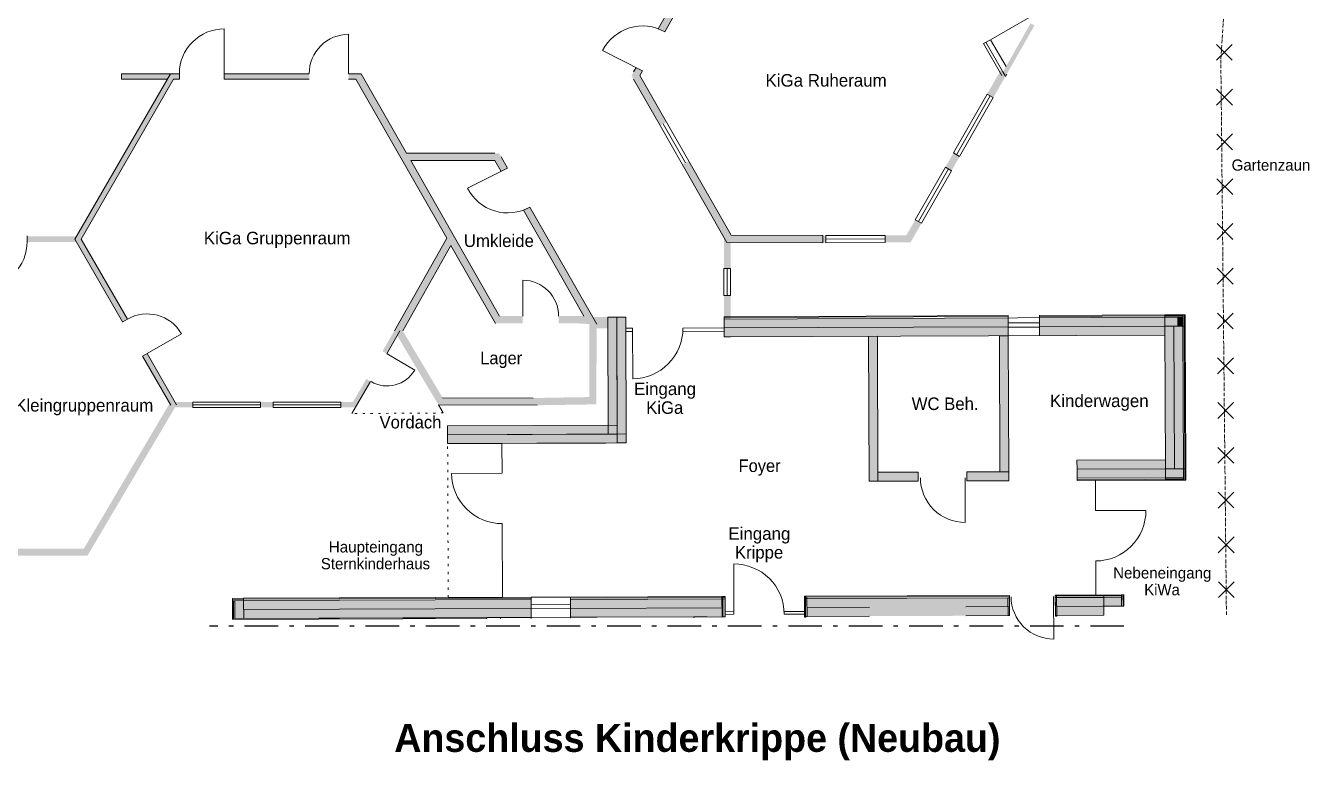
# Model space of a CAD drawing. Header units: inches. Extents: x 10176 to 53679, y 3686 to 38524.
# Drawn here: x 24994 to 53679, y 3686 to 20095 of the extents above; entities that cross this region are included whole.
import ezdxf

# ---------------------------------------------------------------- set-up
doc = ezdxf.new("R2010")
doc.units = ezdxf.units.IN
doc.header["$LTSCALE"] = 125
doc.header["$MEASUREMENT"] = 0
for name, pattern in [('ISO-10_Strichpunktlinie', [0.93, 0.6, -0.15, 0.03, -0.15]), ('Mittellinie', [10.8, 6, -2, 0.8, -2]), ('Punktlinie', [1.4, 0.4, -1]), ('Standardmuster', [0]), ('Volllinie', [0])]:
    doc.linetypes.add(name, pattern=pattern)
doc.layers.add('Grundebene', color=7, linetype='Continuous')
doc.styles.add('ARIAL', font='arial.ttf', dxfattribs={"height": 0.2})
doc.styles.add('ARIAL-FETT', font='arialbd.ttf', dxfattribs={"height": 0.2})

# ---------------------------------------------------------------- blocks, each defined once
blk = doc.blocks.new('Kreuz-7')
at = {"layer": 'Grundebene', "color": 18, "linetype": 'Volllinie', "lineweight": 13, "true_color": 0x000000}
for p, q in [((51646, 7675), (52001, 7322)), ((51647, 7321), (52000, 7676))]:
    blk.add_line(p, q, dxfattribs=at)
blk = doc.blocks.new('Kreuz-D')
at = {"layer": 'Grundebene', "color": 18, "linetype": 'Volllinie', "lineweight": 13, "true_color": 0x000000}
for p, q in [((51642, 8675), (51997, 8322)), ((51644, 8321), (51996, 8676))]:
    blk.add_line(p, q, dxfattribs=at)
blk = doc.blocks.new('Kreuz-13')
at = {"layer": 'Grundebene', "color": 18, "linetype": 'Volllinie', "lineweight": 13, "true_color": 0x000000}
for p, q in [((51639, 9675), (51994, 9322)), ((51640, 9321), (51992, 9676))]:
    blk.add_line(p, q, dxfattribs=at)
blk = doc.blocks.new('Kreuz-19')
at = {"layer": 'Grundebene', "color": 18, "linetype": 'Volllinie', "lineweight": 13, "true_color": 0x000000}
for p, q in [((51635, 10675), (51990, 10322)), ((51637, 10321), (51989, 10676))]:
    blk.add_line(p, q, dxfattribs=at)
blk = doc.blocks.new('Kreuz-1F')
at = {"layer": 'Grundebene', "color": 18, "linetype": 'Volllinie', "lineweight": 13, "true_color": 0x000000}
for p, q in [((51632, 11675), (51986, 11322)), ((51633, 11321), (51985, 11676))]:
    blk.add_line(p, q, dxfattribs=at)
blk = doc.blocks.new('Kreuz-25')
at = {"layer": 'Grundebene', "color": 18, "linetype": 'Volllinie', "lineweight": 13, "true_color": 0x000000}
for p, q in [((51628, 12675), (51983, 12322)), ((51629, 12321), (51982, 12676))]:
    blk.add_line(p, q, dxfattribs=at)
blk = doc.blocks.new('Kreuz-2B')
at = {"layer": 'Grundebene', "color": 18, "linetype": 'Volllinie', "lineweight": 13, "true_color": 0x000000}
for p, q in [((51624, 13675), (51979, 13322)), ((51626, 13321), (51978, 13676))]:
    blk.add_line(p, q, dxfattribs=at)
blk = doc.blocks.new('Kreuz-31')
at = {"layer": 'Grundebene', "color": 18, "linetype": 'Volllinie', "lineweight": 13, "true_color": 0x000000}
for p, q in [((51621, 14675), (51976, 14322)), ((51622, 14321), (51974, 14676))]:
    blk.add_line(p, q, dxfattribs=at)
blk = doc.blocks.new('Kreuz-37')
at = {"layer": 'Grundebene', "color": 18, "linetype": 'Volllinie', "lineweight": 13, "true_color": 0x000000}
for p, q in [((51617, 15675), (51972, 15322)), ((51618, 15321), (51971, 15676))]:
    blk.add_line(p, q, dxfattribs=at)
blk = doc.blocks.new('Kreuz-3D')
at = {"layer": 'Grundebene', "color": 18, "linetype": 'Volllinie', "lineweight": 13, "true_color": 0x000000}
for p, q in [((51613, 16675), (51968, 16322)), ((51615, 16321), (51967, 16676))]:
    blk.add_line(p, q, dxfattribs=at)
blk = doc.blocks.new('Kreuz-43')
at = {"layer": 'Grundebene', "color": 18, "linetype": 'Volllinie', "lineweight": 13, "true_color": 0x000000}
for p, q in [((51610, 17675), (51965, 17322)), ((51611, 17321), (51963, 17676))]:
    blk.add_line(p, q, dxfattribs=at)
blk = doc.blocks.new('Kreuz-49')
at = {"layer": 'Grundebene', "color": 18, "linetype": 'Volllinie', "lineweight": 13, "true_color": 0x000000}
for p, q in [((51606, 18675), (51961, 18322)), ((51607, 18321), (51960, 18676))]:
    blk.add_line(p, q, dxfattribs=at)
blk = doc.blocks.new('Kreuz-4F')
at = {"layer": 'Grundebene', "color": 18, "linetype": 'Volllinie', "lineweight": 13, "true_color": 0x000000}
for p, q in [((51603, 19675), (51957, 19322)), ((51604, 19321), (51956, 19676))]:
    blk.add_line(p, q, dxfattribs=at)
blk = doc.blocks.new('Color_Area-28A')
at = {"layer": 'Grundebene', "true_color": 0x000000, "transparency": 33554687}
blk.add_hatch(color=18, dxfattribs=at).paths.add_polyline_path([(27138, 18903), (28161, 18903), (28230, 19023), (27138, 19023)], flags=0)
at = {"layer": 'Grundebene', "color": 18, "linetype": 'Continuous', "lineweight": 13, "true_color": 0x000000}
for p, q in [((28230, 19023), (27138, 19023)), ((27138, 19023), (27138, 18903)), ((28161, 18903), (28230, 19023)), ((27138, 18903), (28161, 18903))]:
    blk.add_line(p, q, dxfattribs=at)

msp = doc.modelspace()

# ---------------------------------------------------------------- hatches: boundary and pattern name
at = {"layer": 'Grundebene', "true_color": 0x000000, "transparency": 33554687}
h = msp.add_hatch(color=18, dxfattribs=at)
h.paths.add_polyline_path([(47537, 20100), (47450, 20149), (46832, 19062), (46873, 18991), (46889, 18963), (46918, 19013)], flags=0)
h.paths.add_polyline_path([(47950, 21027), (48037, 20978), (49031, 22725), (48053, 24481), (47966, 24432), (48917, 22725)], flags=0)
h.paths.add_polyline_path([(47475, 25315), (47562, 25364), (47005, 26363), (46974, 26418), (46918, 26315)], flags=0)
h = msp.add_hatch(color=18, dxfattribs=at)
h.paths.add_polyline_path([(46041, 20663), (44917, 22618), (46042, 24604), (45906, 24692), (44777, 22699), (44283, 22699), (44283, 22537), (44777, 22537), (45897, 20576)], flags=0)
h.paths.add_polyline_path([(43375, 22700), (40734, 22700), (39274, 25240), (39129, 25166), (40594, 22619), (39126, 20028), (39274, 19960), (40734, 22538), (43375, 22538)], flags=0)
for points in [[(28428, 18903), (28300, 18903), (26234, 15326), (27266, 13537), (27160, 13482), (26095, 15326), (28230, 19023), (28428, 19023)], [(39315, 17940), (38720, 18982), (38781, 19090), (38636, 19163), (38545, 19004), (38532, 18981), (38580, 18901), (39170, 17867)], [(42806, 15246), (40663, 15252), (39667, 16998), (39811, 17071), (40758, 15414), (42806, 15408)], [(25027, 15391), (26157, 15391), (26157, 15264), (25027, 15264)], [(38002, 13585), (37588, 13585), (37588, 13332), (38002, 13332)], [(38012, 10973), (38212, 10974), (38202, 13586), (38002, 13585)], [(38213, 10774), (38413, 10775), (38402, 13587), (38202, 13586)], [(46951, 13568), (46952, 13368), (40745, 13344), (40744, 13544)], [(50727, 13583), (50727, 13383), (47652, 13371), (47651, 13571)], [(50727, 13583), (50727, 13383), (50852, 13383), (50852, 13583)], [(46952, 13368), (46952, 13168), (40745, 13144), (40745, 13344)], [(50727, 13383), (50728, 13183), (47652, 13171), (47652, 13371)], [(50665, 10197), (50465, 10196), (50452, 13381), (50652, 13382)], [(50865, 10198), (50665, 10197), (50652, 13382), (50852, 13383)], [(33952, 12387), (33571, 13026), (33434, 12941), (33815, 12300)], [(43839, 9919), (43827, 13156), (44027, 13157), (44039, 9920)], [(46764, 10130), (46752, 13167), (46952, 13168), (46964, 10131)], [(27604, 12711), (27708, 12771), (28333, 11689), (28199, 11680)], [(33933, 12102), (34219, 11624), (36426, 11616), (37748, 11637), (37746, 11802), (36333, 11778), (34311, 11786), (33952, 12387), (33815, 12300)], [(38211, 11174), (38212, 10974), (34422, 10959), (34421, 11159)], [(38412, 10975), (38413, 10775), (34423, 10759), (34422, 10959)], [(48488, 10189), (48487, 10389), (50464, 10396), (50465, 10196)], [(44939, 9923), (44039, 9920), (44039, 10120), (44939, 10123)], [(46965, 9931), (46028, 9927), (46027, 10127), (46964, 10131)], [(48489, 9989), (48488, 10189), (50465, 10196), (50465, 9996)], [(50465, 9996), (50465, 10196), (50865, 10198), (50865, 9998)], [(29666, 6851), (29866, 6852), (29865, 7252), (29665, 7251)], [(36292, 7077), (36291, 7277), (29865, 7252), (29865, 7052)], [(40556, 6893), (37168, 6880), (37166, 7280), (40555, 7293)], [(40556, 6893), (40554, 7345), (40574, 7345), (40576, 6893)], [(40576, 6893), (40574, 7345), (40624, 7345), (40626, 6893)], [(42401, 6880), (42399, 7352), (42421, 7352), (42422, 6880)], [(42422, 6900), (42421, 7301), (42453, 7301), (42454, 6900)], [(46977, 6918), (42454, 6900), (42453, 7300), (46975, 7318)], [(46947, 6918), (46945, 7318), (46975, 7318), (46977, 6918)], [(48004, 6902), (48002, 7374), (48032, 7374), (48034, 6902)], [(49084, 7326), (49085, 7126), (48003, 7122), (48002, 7322)], [(49084, 7326), (49085, 7126), (49485, 7128), (49484, 7328)], [(36293, 6877), (36292, 7077), (29865, 7052), (29866, 6852)], [(43851, 6906), (42454, 6900), (42454, 7100), (43850, 7106)], [(49085, 7126), (49086, 6926), (48004, 6922), (48003, 7122)]]:
    msp.add_hatch(color=18, dxfattribs=at).paths.add_polyline_path(points, flags=0)
h = msp.add_hatch(color=18, dxfattribs=at)
h.paths.add_polyline_path([(37754, 13430), (36261, 16044), (36116, 15971), (37465, 13608), (36904, 13608), (36904, 13446), (37304, 13446), (37588, 13430), (37591, 11800), (37746, 11802)], flags=0)
h.paths.add_polyline_path([(29428, 18903), (31330, 18902), (31330, 19022), (29428, 19023)], flags=0)
h.paths.add_polyline_path([(32209, 18902), (32374, 18902), (34405, 15346), (33233, 13277), (33434, 12941), (33571, 13026), (33420, 13279), (34498, 15182), (35489, 13446), (36103, 13446), (36103, 13608), (35583, 13608), (33599, 17084), (35481, 17083), (35619, 16841), (35764, 16914), (35621, 17164), (35572, 17244), (35481, 17245), (33506, 17246), (32492, 19022), (32209, 19022)], flags=0)
h = msp.add_hatch(color=18, dxfattribs=at)
h.paths.add_polyline_path([(45865, 17173), (45726, 17252), (45545, 16935), (45684, 16856)], flags=0)
h.paths.add_polyline_path([(46478, 18568), (46617, 18488), (46889, 18964), (46796, 19123)], flags=0)
h.paths.add_polyline_path([(45012, 15681), (44873, 15760), (44674, 15413), (44201, 15412), (44202, 15252), (44767, 15254)], flags=0)
h.paths.add_polyline_path([(42875, 15407), (42806, 15407), (42806, 15247), (42875, 15247)], flags=0)
h = msp.add_hatch(color=18, dxfattribs=at)
h.paths.add_polyline_path([(40597, 14065), (40597, 13144), (40745, 13144), (40745, 14065)], flags=0)
h.paths.add_polyline_path([(40745, 14671), (40745, 15414), (40597, 15414), (40597, 14671)], flags=0)
h = msp.add_hatch(color=18, dxfattribs=at)
h.paths.add_polyline_path([(28280, 11779), (28176, 11719), (28263, 11569), (28730, 11569), (28730, 11689), (28333, 11689)], flags=0)
h.paths.add_polyline_path([(33400, 13329), (33296, 13389), (32967, 12822), (33071, 12762)], flags=0)
h.paths.add_polyline_path([(32712, 12144), (32608, 12205), (32308, 11689), (32034, 11689), (32034, 11569), (32377, 11569)], flags=0)
h.paths.add_polyline_path([(30240, 11689), (30240, 11569), (30524, 11569), (30524, 11689)], flags=0)
h = msp.add_hatch(color=18, dxfattribs=at)
h.paths.add_polyline_path([(18697, 11570), (20609, 8260), (22205, 8260), (22205, 8410), (20695, 8410), (18826, 11645), (18783, 11570)], flags=0)
h.paths.add_polyline_path([(24790, 8410), (24790, 8260), (26377, 8260), (28367, 11629), (28287, 11629), (28229, 11628), (28211, 11659), (26291, 8410)], flags=0)
h.paths.add_polyline_path([(23080, 8410), (23080, 8260), (23915, 8260), (23915, 8410)], flags=0)

# ---------------------------------------------------------------- linework, layer by layer
at = {"layer": 'Grundebene', "color": 18, "linetype": 'Continuous', "lineweight": 13, "true_color": 0x000000}
for p, q in [((40594, 22619), (39126, 20028)), ((40734, 22538), (39274, 19960)), ((38781, 19090), (37886, 19537)), ((46554, 19782), (46401, 19694)), ((46401, 19694), (46807, 18982)), ((46832, 19062), (46453, 19724)), ((46554, 19782), (46902, 19186)), ((28230, 19023), (26095, 15326)), ((27138, 19023), (28428, 19023)), ((27138, 18903), (27138, 19023)), ((28428, 18903), (28428, 19023)), ((29428, 18903), (29428, 19023)), ((29428, 19023), (31330, 19022)), ((32209, 19022), (32492, 19022)), ((33506, 17246), (32492, 19022)), ((38636, 19163), (38579, 19063)), ((38781, 19090), (38720, 18982)), ((39315, 17940), (38720, 18982)), ((46832, 19062), (46873, 18991)), ((46873, 18991), (46889, 18963)), ((46889, 18963), (46918, 19013)), ((28300, 18903), (26234, 15326)), ((27138, 18903), (28161, 18903)), ((28300, 18903), (28428, 18903)), ((31330, 18902), (29430, 18903)), ((32374, 18902), (32209, 18902)), ((34405, 15346), (32374, 18902)), ((39170, 17867), (38580, 18901)), ((35481, 17245), (33506, 17246)), ((35481, 17083), (33599, 17084)), ((35583, 13608), (33599, 17084)), ((35619, 16841), (35481, 17083)), ((35764, 16914), (35621, 17164)), ((40663, 15252), (39667, 16998)), ((40758, 15414), (39811, 17071)), ((35764, 16914), (34870, 16463)), ((36261, 16044), (36116, 15971)), ((37465, 13608), (36116, 15971)), ((37754, 13430), (36261, 16044)), ((25027, 15399), (25027, 15274)), ((26095, 15326), (26138, 15401)), ((26095, 15326), (27160, 13482)), ((26124, 15276), (26095, 15326)), ((26234, 15326), (27266, 13537)), ((33233, 13277), (34405, 15346)), ((42806, 15246), (40663, 15252)), ((42806, 15246), (40663, 15252)), ((42806, 15408), (40758, 15414)), ((42806, 15246), (42806, 15408)), ((33420, 13279), (34498, 15182)), ((35489, 13446), (34498, 15182)), ((27266, 13537), (27162, 13477)), ((27264, 13542), (27266, 13537)), ((38202, 13586), (38002, 13585)), ((38002, 13585), (38012, 10973)), ((38402, 13587), (38202, 13586)), ((38202, 13586), (38213, 10774)), ((38212, 10974), (38202, 13586)), ((38413, 10775), (38402, 13587)), ((40600, 13595), (46951, 13620)), ((40600, 13573), (46951, 13598)), ((46951, 13598), (40600, 13573)), ((40600, 13573), (40600, 13595)), ((40600, 13543), (50452, 13581)), ((50452, 13581), (40600, 13543)), ((40600, 13543), (40600, 13573)), ((40601, 13343), (40600, 13543)), ((46952, 13168), (46951, 13620)), ((47651, 13623), (50451, 13633)), ((47651, 13623), (47652, 13171)), ((47651, 13601), (50452, 13611)), ((50452, 13611), (47651, 13601)), ((50851, 13635), (50451, 13633)), ((50451, 13633), (50452, 13611)), ((50451, 13633), (50452, 13611)), ((50851, 13613), (50452, 13611)), ((50452, 13611), (50851, 13613)), ((50452, 13611), (50452, 13581)), ((50452, 13611), (50452, 13581)), ((50852, 13583), (50452, 13581)), ((50452, 13581), (50852, 13583)), ((50452, 13581), (50452, 13381)), ((50452, 13581), (50452, 13381)), ((50851, 13613), (50851, 13635)), ((50881, 13635), (50851, 13635)), ((50851, 13635), (50852, 13383)), ((50852, 13583), (50851, 13613)), ((50852, 13383), (50852, 13583)), ((50882, 13383), (50881, 13635)), ((50903, 13635), (50881, 13635)), ((50881, 13635), (50882, 13383)), ((50904, 13383), (50903, 13635)), ((27160, 13482), (27162, 13477)), ((33061, 12767), (33358, 13277)), ((38403, 13261), (38403, 13335)), ((38403, 13335), (38556, 13335)), ((38556, 13261), (38403, 13261)), ((38556, 13335), (38560, 12210)), ((40601, 13269), (39678, 13266)), ((39681, 13340), (40601, 13343)), ((40601, 13343), (46952, 13368)), ((46952, 13368), (40601, 13343)), ((40602, 13143), (40601, 13343)), ((40601, 13343), (40601, 13269)), ((46951, 13458), (47651, 13461)), ((46952, 13358), (46951, 13458)), ((47652, 13361), (46952, 13358)), ((47651, 13461), (47652, 13361)), ((47652, 13371), (50452, 13381)), ((50452, 13381), (47652, 13371)), ((50452, 13381), (50852, 13383)), ((50452, 13381), (50652, 13382)), ((50465, 10196), (50452, 13381)), ((50452, 13381), (50453, 13181)), ((50652, 13382), (50852, 13383)), ((50652, 13382), (50665, 10197)), ((50665, 10197), (50652, 13382)), ((50852, 13383), (50865, 10198)), ((50865, 10198), (50852, 13383)), ((50852, 13383), (50882, 13383)), ((50852, 13383), (50882, 13383)), ((50882, 13383), (50895, 10198)), ((50895, 10198), (50882, 13383)), ((50882, 13383), (50904, 13383)), ((50882, 13383), (50904, 13383)), ((50904, 13383), (50917, 10198)), ((50453, 13181), (40602, 13143)), ((40745, 13144), (40602, 13143)), ((40745, 13144), (40602, 13143)), ((43827, 13156), (44027, 13157)), ((43839, 9919), (43827, 13156)), ((44027, 13157), (44039, 9920)), ((46752, 13167), (46952, 13168)), ((46764, 10130), (46752, 13167)), ((47652, 13171), (46952, 13168)), ((46952, 13168), (46964, 10131)), ((27604, 12711), (27708, 12771)), ((27604, 12711), (28235, 11617)), ((27708, 12771), (28367, 11629)), ((32284, 11431), (32702, 12150)), ((36333, 11778), (34311, 11786)), ((36426, 11616), (34219, 11624)), ((34421, 11159), (38211, 11174)), ((34422, 10959), (34421, 11159)), ((34422, 10959), (38412, 10975)), ((38212, 10974), (34422, 10959)), ((34423, 10759), (34422, 10959)), ((38012, 10973), (38212, 10974)), ((38211, 11174), (38212, 10974)), ((38412, 10975), (38413, 10775)), ((38413, 10775), (34423, 10759)), ((34423, 10759), (35633, 10764)), ((37961, 10773), (35633, 10764)), ((35633, 10764), (35640, 10099)), ((38213, 10774), (38413, 10775)), ((48487, 10389), (50464, 10396)), ((48488, 10189), (48487, 10389)), ((50464, 10396), (50465, 10196)), ((35636, 10099), (34511, 10095)), ((44039, 10120), (44939, 10123)), ((44039, 9920), (44039, 10120)), ((44939, 10123), (44939, 9923)), ((46027, 10127), (46964, 10131)), ((46028, 9927), (46027, 10127)), ((46964, 10131), (46764, 10130)), ((46964, 10131), (46965, 9931)), ((50465, 10196), (48488, 10189)), ((48488, 10189), (50465, 10196)), ((48489, 9989), (48488, 10189)), ((50465, 10196), (50865, 10198)), ((50665, 10197), (50465, 10196)), ((50465, 10196), (50465, 9996)), ((50465, 9996), (50465, 10196)), ((50865, 10198), (50665, 10197)), ((50895, 10198), (50865, 10198)), ((50865, 10198), (50865, 9998)), ((50865, 10198), (50895, 10198)), ((50866, 9946), (50865, 10198)), ((50917, 10198), (50895, 10198)), ((50895, 10198), (50896, 9946)), ((50895, 10198), (50917, 10198)), ((50896, 9946), (50895, 10198)), ((50917, 10198), (50918, 9946)), ((44039, 9920), (43839, 9919)), ((44939, 9923), (44039, 9920)), ((45991, 8998), (45988, 9998)), ((46965, 9931), (46028, 9927)), ((50465, 9996), (48489, 9989)), ((48489, 9989), (50465, 9996)), ((48489, 9959), (48489, 9989)), ((50466, 9966), (48489, 9959)), ((48489, 9959), (50466, 9966)), ((48489, 9937), (48489, 9959)), ((50466, 9944), (48489, 9937)), ((48902, 9938), (50026, 9943)), ((48902, 9264), (48902, 9938)), ((50865, 9998), (50465, 9996)), ((50465, 9996), (50865, 9998)), ((50465, 9996), (50466, 9966)), ((50466, 9966), (50465, 9996)), ((50866, 9968), (50466, 9966)), ((50466, 9966), (50866, 9968)), ((50466, 9966), (50466, 9944)), ((50466, 9944), (50466, 9966)), ((50866, 9946), (50466, 9944)), ((50865, 9998), (50866, 9968)), ((50866, 9968), (50866, 9946)), ((50896, 9946), (50866, 9946)), ((50918, 9946), (50896, 9946)), ((48902, 9263), (50027, 9267)), ((35644, 8974), (35646, 7326)), ((40820, 6947), (40816, 8072)), ((48911, 7377), (48906, 8138)), ((29864, 7304), (29612, 7303)), ((29612, 7303), (29612, 7281)), ((29864, 7282), (29612, 7281)), ((29612, 7281), (29864, 7282)), ((29612, 7281), (29613, 7251)), ((29613, 7251), (29865, 7252)), ((29635, 7251), (29613, 7251)), ((29613, 7251), (29614, 6831)), ((29665, 7251), (29635, 7251)), ((29635, 7251), (29636, 6831)), ((29636, 6831), (29635, 7251)), ((29865, 7252), (29665, 7251)), ((29665, 7251), (29666, 6851)), ((29666, 6831), (29665, 7251)), ((36291, 7329), (29864, 7304)), ((36291, 7307), (29864, 7282)), ((29864, 7282), (36291, 7307)), ((29864, 7282), (29864, 7304)), ((29864, 7304), (29864, 7282)), ((29865, 7252), (29864, 7282)), ((29864, 7282), (29865, 7252)), ((36291, 7277), (29865, 7252)), ((29865, 7252), (36291, 7277)), ((29866, 6852), (29865, 7252)), ((29865, 7252), (29865, 7052)), ((35646, 7326), (34436, 7321)), ((35646, 7326), (37974, 7335)), ((36291, 7329), (37166, 7332)), ((36291, 7307), (36291, 7329)), ((36293, 6857), (36291, 7329)), ((36291, 7277), (36291, 7307)), ((36292, 7077), (36291, 7277)), ((40624, 7345), (37166, 7332)), ((37166, 7332), (37166, 7310)), ((37166, 7332), (37168, 6860)), ((40624, 7323), (37166, 7310)), ((37166, 7310), (40624, 7323)), ((37166, 7310), (37166, 7280)), ((37166, 7280), (40625, 7293)), ((40556, 6893), (40554, 7345)), ((40554, 7345), (40574, 7345)), ((40555, 7209), (40555, 7101)), ((40576, 6893), (40574, 7345)), ((40574, 7345), (40624, 7345)), ((40574, 7345), (40576, 6893)), ((40624, 7345), (40626, 6893)), ((40624, 7334), (40624, 7345)), ((40624, 7317), (40624, 7334)), ((42399, 7352), (46975, 7370)), ((42399, 7330), (42399, 7352)), ((42401, 6880), (42399, 7352)), ((42399, 7352), (42421, 7352)), ((42399, 7330), (46975, 7348)), ((46975, 7348), (42399, 7330)), ((42400, 7300), (42399, 7330)), ((46975, 7318), (42400, 7300)), ((42421, 7352), (42422, 6880)), ((42422, 6900), (42421, 7330)), ((42421, 7330), (42453, 7330)), ((42453, 7330), (42454, 6900)), ((46947, 6918), (46945, 7318)), ((46945, 7318), (46975, 7318)), ((46975, 7370), (46975, 7348)), ((46975, 7348), (46975, 7318)), ((46975, 7318), (46977, 6918)), ((47967, 6394), (47963, 7344)), ((48002, 7374), (49084, 7378)), ((48002, 7352), (48002, 7374)), ((48004, 6902), (48002, 7374)), ((48002, 7374), (48032, 7374)), ((48002, 7352), (49084, 7356)), ((49084, 7356), (48002, 7352)), ((48002, 7322), (48002, 7352)), ((48002, 7322), (49084, 7326)), ((49084, 7326), (48002, 7322)), ((48003, 7122), (48002, 7322)), ((48032, 7374), (48034, 6902)), ((49484, 7380), (49084, 7378)), ((49084, 7378), (49084, 7356)), ((49084, 7378), (49084, 7356)), ((49484, 7358), (49084, 7356)), ((49084, 7356), (49484, 7358)), ((49084, 7356), (49084, 7326)), ((49084, 7356), (49084, 7326)), ((49484, 7328), (49084, 7326)), ((49084, 7326), (49484, 7328)), ((49084, 7326), (49085, 7126)), ((49084, 7326), (49085, 7126)), ((49484, 7358), (49484, 7380)), ((49514, 7380), (49484, 7380)), ((49484, 7380), (49485, 7128)), ((49484, 7328), (49484, 7358)), ((49485, 7128), (49484, 7328)), ((49515, 7128), (49514, 7380)), ((49536, 7380), (49514, 7380)), ((49514, 7380), (49515, 7128)), ((49537, 7128), (49536, 7380)), ((49536, 7380), (49536, 7380)), ((49536, 7380), (49536, 7380)), ((49536, 7380), (49536, 7380)), ((36292, 7077), (29865, 7052)), ((29865, 7052), (36292, 7077)), ((39926, 6891), (35601, 6874)), ((36291, 7167), (37166, 7171)), ((36292, 7077), (36291, 7167)), ((37167, 7081), (36292, 7077)), ((36293, 6877), (36292, 7077)), ((37166, 7171), (37167, 7081)), ((37167, 7080), (40555, 7093)), ((37168, 6880), (37167, 7080)), ((40556, 6893), (37168, 6880)), ((39926, 6891), (39976, 6891)), ((39926, 6871), (39926, 6891)), ((39976, 6891), (39996, 6891)), ((39996, 6891), (40156, 6892)), ((40156, 6892), (40176, 6892)), ((40176, 6892), (40226, 6892)), ((40576, 6893), (40556, 6893)), ((40626, 6893), (40576, 6893)), ((40625, 7130), (40625, 7162)), ((40626, 7006), (40820, 7007)), ((40820, 6947), (40626, 6946)), ((41943, 7011), (42401, 7013)), ((42401, 6953), (41945, 6951)), ((42401, 7013), (42401, 6953)), ((42454, 6900), (42422, 6900)), ((42454, 7100), (43850, 7106)), ((42454, 6900), (42454, 7100)), ((43851, 6906), (42454, 6900)), ((46000, 7114), (46976, 7118)), ((46977, 6918), (46001, 6914)), ((46977, 6918), (46947, 6918)), ((46976, 7118), (46977, 6918)), ((48003, 7122), (49085, 7126)), ((49085, 7126), (48003, 7122)), ((48004, 6922), (48003, 7122)), ((49086, 6926), (48004, 6922)), ((48034, 6902), (48004, 6902)), ((49085, 7126), (49065, 7126)), ((49085, 7126), (49485, 7128)), ((49085, 7126), (49086, 6926)), ((49485, 7128), (49515, 7128)), ((49485, 7128), (49515, 7128)), ((49515, 7128), (49537, 7128)), ((49515, 7128), (49537, 7128)), ((35301, 6873), (29666, 6851)), ((29666, 6831), (35301, 6853)), ((29866, 6852), (36293, 6877)), ((35301, 6873), (35351, 6873)), ((35301, 6853), (35301, 6873)), ((35351, 6873), (35371, 6873)), ((35371, 6873), (35531, 6874)), ((35531, 6874), (35551, 6874)), ((35551, 6874), (35601, 6874)), ((35601, 6874), (35601, 6854)), ((42422, 6880), (42401, 6880))]:
    msp.add_line(p, q, dxfattribs=at)
at = {"layer": 'Grundebene', "color": 18, "linetype": 'ISO-10_Strichpunktlinie', "lineweight": 13, "true_color": 0x000000}
for p, q in [((51701, 19355), (51837, 21406)), ((51701, 19355), (51837, 21406)), ((51826, 6937), (51701, 19355))]:
    msp.add_line(p, q, dxfattribs=at)
at = {"layer": 'Grundebene', "color": 18, "linetype": 'Standardmuster', "lineweight": 13, "true_color": 0x000000}
for p, q in [((46554, 19782), (47436, 20286)), ((29428, 19023), (29428, 20023)), ((32209, 19023), (32209, 19902)), ((45726, 17252), (46478, 18568)), ((45795, 17212), (46548, 18528)), ((45865, 17173), (46617, 18488)), ((46478, 18568), (46617, 18488)), ((45865, 17173), (45726, 17252)), ((44873, 15760), (45545, 16935)), ((45684, 16856), (45545, 16935)), ((44942, 15721), (45614, 16896)), ((45012, 15681), (45684, 16856)), ((44873, 15760), (45012, 15681)), ((42875, 15407), (44201, 15412)), ((42875, 15247), (42875, 15407)), ((42875, 15327), (44201, 15332)), ((42875, 15247), (44202, 15252)), ((44201, 15412), (44202, 15252)), ((40745, 14671), (40597, 14671)), ((40597, 14065), (40597, 14671)), ((40671, 14065), (40671, 14671)), ((40745, 14065), (40745, 14671)), ((36103, 13608), (36103, 14409)), ((40597, 14065), (40745, 14065)), ((27708, 12771), (28475, 13213)), ((33071, 12762), (33688, 12403)), ((28730, 11689), (28730, 11569)), ((28730, 11689), (30240, 11689)), ((28730, 11629), (30240, 11629)), ((28730, 11569), (30240, 11569)), ((30240, 11569), (30240, 11689)), ((30524, 11689), (30524, 11569)), ((30524, 11689), (32034, 11689)), ((30524, 11629), (32034, 11629)), ((30524, 11569), (32034, 11569)), ((32034, 11569), (32034, 11689))]:
    msp.add_line(p, q, dxfattribs=at)
at = {"layer": 'Grundebene', "color": 18, "linetype": 'Volllinie', "lineweight": 13, "true_color": 0x000000}
for p, q in [((39170, 17867), (39666, 16999)), ((39242, 17904), (39739, 17035)), ((39315, 17940), (39811, 17071))]:
    msp.add_line(p, q, dxfattribs=at)
at = {"layer": 'Grundebene', "color": 18, "linetype": 'Volllinie', "lineweight": 9, "true_color": 0x000000}
msp.add_line((34326, 11444), (34219, 11624), dxfattribs=at)
at = {"layer": 'Grundebene', "color": 18, "linetype": 'Punktlinie', "lineweight": 13, "true_color": 0x000000}
for p, q in [((34326, 11444), (32284, 11431)), ((34436, 7321), (34423, 10759))]:
    msp.add_line(p, q, dxfattribs=at)
at = {"layer": 'Grundebene', "color": 18, "linetype": 'Mittellinie', "lineweight": 25, "true_color": 0x000000}
msp.add_line((49537, 6681), (29103, 6681), dxfattribs=at)
at = {"layer": 'Grundebene', "color": 18, "linetype": 'Continuous', "lineweight": 13, "true_color": 0x000000}
for centre, radius, start, end in [((38781, 19090), 1000, 60.4684, 153.4358), ((35764, 16914), 1001, 206.7169, 299.7275), ((24017, 15269), 1010, 270.3099, 0.3099), ((38556, 13335), 1125, 315.2215, 0.2215), ((38556, 13335), 1125, 270.2215, 315.2215), ((35636, 10099), 1125, 180.2215, 225.2215), ((45988, 9998), 1000, 180.2215, 225.2215), ((35636, 10099), 1125, 225.2215, 270.2215), ((45988, 9998), 1000, 225.2215, 270.2215), ((48902, 9263), 1125, 315.2215, 0.2215), ((48902, 9263), 1125, 270.2215, 315.2215), ((40820, 6947), 1125, 45.2215, 90.2215), ((40820, 6947), 1125, 0.2215, 45.2215), ((47963, 7344), 950, 180.2215, 225.2215), ((47963, 7344), 950, 225.2215, 270.2215)]:
    msp.add_arc(centre, radius, start, end, dxfattribs=at)
at = {"layer": 'Grundebene', "color": 18, "linetype": 'Standardmuster', "lineweight": 13, "true_color": 0x000000}
for centre, radius, start, end in [((29428, 19023), 1000, 89.9917, 179.9917), ((32209, 19023), 879, 89.9917, 179.9917), ((36103, 13608), 801, 359.9917, 89.9917), ((27708, 12771), 885, 29.9777, 119.9777), ((33071, 12762), 714, 239.8454, 329.8454)]:
    msp.add_arc(centre, radius, start, end, dxfattribs=at)

# ---------------------------------------------------------------- block references
at = {"layer": 'Grundebene'}
for name in ['Kreuz-4F', 'Color_Area-28A', 'Kreuz-49', 'Kreuz-43', 'Kreuz-3D', 'Kreuz-37', 'Kreuz-31', 'Kreuz-2B', 'Kreuz-25', 'Kreuz-1F', 'Kreuz-19', 'Kreuz-13', 'Kreuz-D', 'Kreuz-7']:
    msp.add_blockref(name, (0, 0), dxfattribs=at)

# ---------------------------------------------------------------- texts
at = {"layer": 'Grundebene', "color": 18, "lineweight": 18, "true_color": 0x000000}
for s, height, style, width, p in [('KiGa Ruheraum', 280, 'ARIAL', 0.966076, (41526, 18734)), ('Gartenzaun', 250, 'ARIAL', 0.963872, (51942, 16857)), ('KiGa Gruppenraum', 280, 'ARIAL', 0.966689, (28974, 15211)), ('Umkleide', 280, 'ARIAL', 0.960922, (34785, 15151)), ('Lager', 280, 'ARIAL', 0.934196, (35153, 12532)), ('Eingang', 280, 'ARIAL', 0.965645, (38588, 11844)), ('KiGa Kleingruppenraum', 280, 'ARIAL', 0.965854, (23814, 11476)), ('WC Beh.', 280, 'ARIAL', 0.954975, (44793, 11510)), ('Kinderwagen', 280, 'ARIAL', 0.966089, (47883, 11576)), ('KiGa', 280, 'ARIAL', 0.950664, (38861, 11424)), ('Vordach', 280, 'ARIAL', 0.948499, (32902, 11099)), ('Foyer', 280, 'ARIAL', 0.937905, (40925, 10126)), ('Eingang', 280, 'ARIAL', 0.965645, (40696, 8611)), ('Haupteingang', 250, 'ARIAL', 0.968176, (31768, 8328)), ('Krippe', 280, 'ARIAL', 0.954464, (40843, 8191)), ('Sternkinderhaus', 250, 'ARIAL', 0.959604, (31590, 7953)), ('Nebeneingang', 250, 'ARIAL', 0.965996, (49295, 7747)), ('KiWa', 250, 'ARIAL', 0.952731, (49990, 7372)), ('Anschluss Kinderkrippe (Neubau)', 625, 'ARIAL-FETT', 0.962999, (33230, 3874))]:
    msp.add_text(s, height=height, dxfattribs=dict(at, style=style, width=width)).set_placement(p)

doc.saveas('drawing.dxf')
